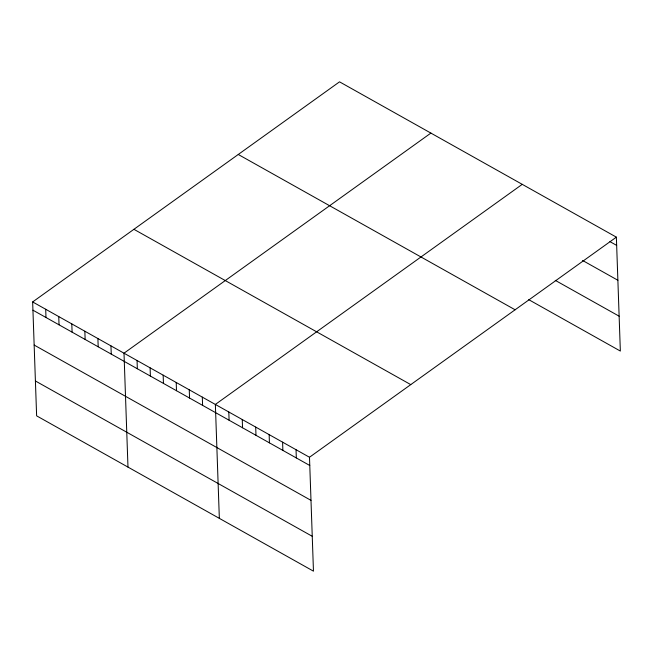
<?xml version="1.0" encoding="UTF-8"?>
<svg xmlns="http://www.w3.org/2000/svg" width="653" height="653" viewBox="0 0 653 653"><rect width="100%" height="100%" fill="white"/><g stroke="black" fill="none" stroke-linecap="round" stroke-linejoin="round"><path stroke-width="0.98" d="M616.375 237.153L309.489 457.255L313.464 571.163L36.625 415.847L32.65 301.939L339.536 81.837L616.375 237.153L620.35 351.061L528.75 299.67M430.89 133.09L124.005 353.191L127.98 467.099M522.245 184.342L215.359 404.444L219.343 518.351M609.935 241.618L616.661 245.389M582.582 260.457L617.877 280.259M555.262 280.357L619.134 316.191M238.263 154.475L515.103 309.783M133.922 229.309L410.761 384.617M32.65 301.939L309.489 457.255M32.936 310.183L309.775 465.491M34.152 345.053L310.991 500.361M35.409 380.977L312.248 536.293M296.038 449.713L296.323 457.949M282.594 442.163L282.88 450.407M269.15 434.62L269.436 442.865M255.698 427.078L255.984 435.322M242.255 419.536L242.541 427.772M228.811 411.994L229.097 420.23M202.308 397.122L202.601 405.366M189.256 389.8L189.55 398.044M176.212 382.478L176.498 390.723M163.16 375.157L163.446 383.401M150.108 367.835L150.394 376.079M137.057 360.513L137.342 368.757M110.953 345.87L111.247 354.114M97.901 338.548L98.195 346.792M84.849 331.226L85.143 339.47M71.806 323.904L72.091 332.148M58.754 316.583L59.039 324.827M45.702 309.261L45.988 317.505"/></g></svg>
